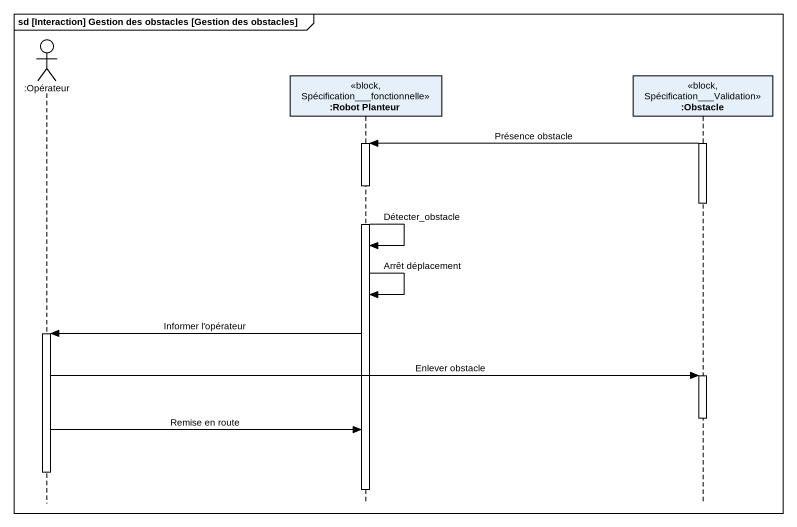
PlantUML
@startuml
mainframe sd [Interaction] Gestion des obstacles [Gestion des obstacles]
hide footbox
actor ":Opérateur" as Opérateur
participant ":Robot Planteur" as Robot_Planteur <<block, Spécification___fonctionnelle>>
participant ":Obstacle" as Obstacle <<block, Spécification___Validation>>

activate Obstacle
Obstacle -> Robot_Planteur : Présence obstacle
activate Robot_Planteur
deactivate Obstacle
Robot_Planteur -> Robot_Planteur : Détecter_obstacle
Robot_Planteur -> Robot_Planteur : Arrêt déplacement
Robot_Planteur -> Opérateur : Informer l'opérateur
activate Opérateur
Opérateur -> Obstacle : Enlever obstacle
activate Obstacle
deactivate Obstacle
Opérateur -> Robot_Planteur : Remise en route
deactivate Opérateur
deactivate Robot_Planteur
@enduml
